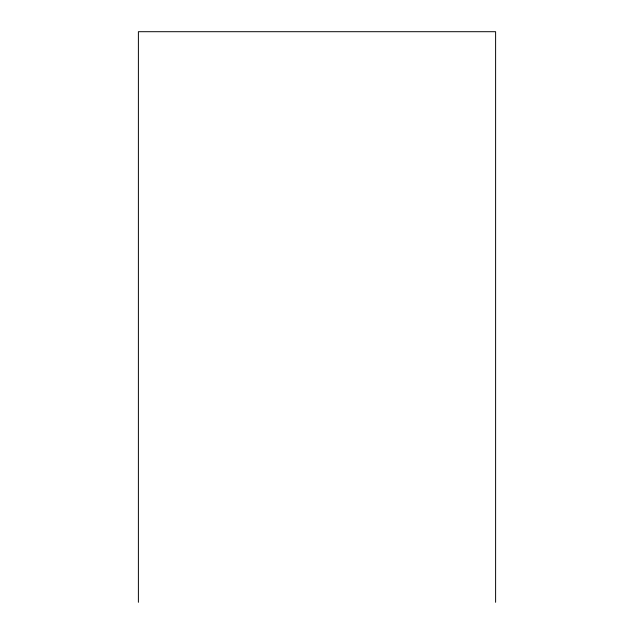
<?xml version="1.0" encoding="UTF-8"?>
<svg xmlns="http://www.w3.org/2000/svg" width="634" height="634" viewBox="0 0 634 634"><rect width="100%" height="100%" fill="white"/><g stroke="black" fill="none" stroke-linecap="round" stroke-linejoin="round"><path stroke-width="0.95" d="M495.606 602.3L495.606 31.7L138.394 31.7L138.394 602.3"/></g></svg>
